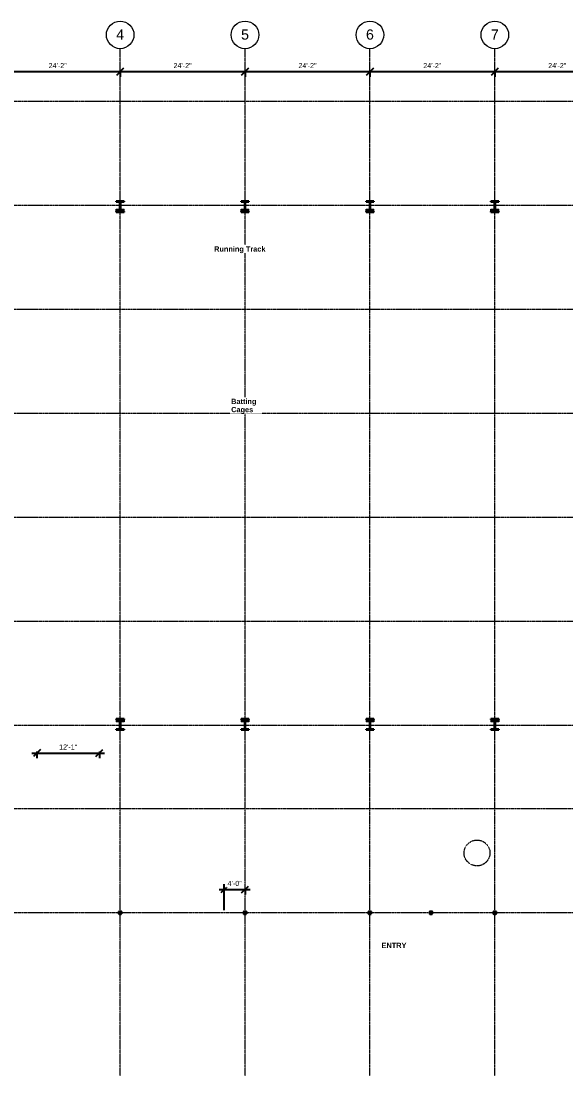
# Model space of a CAD drawing. Header units: inches. Extents: x 21942 to 26875, y -23163 to -20555.
# Drawn here: x 23146 to 24409, y -23163 to -20716 of the extents above; entities that cross this region are included whole.
import ezdxf

# ---------------------------------------------------------------- set-up
doc = ezdxf.new("R2010")
doc.units = ezdxf.units.IN
doc.header["$MEASUREMENT"] = 0
doc.linetypes.add('Grid Line 1_2_', pattern=[0.875, 0.5, -0.125, 0.125, -0.125])
doc.linetypes.add('Hidden 1_8_', pattern=[0.1875, 0.125, -0.0625])
for name, color, linetype, lineweight in [('A-ANNO-DIMS', 211, 'Continuous', 9), ('A-DETL-HDLN', 90, 'Hidden 1_8_', 9), ('G-ANNO-TEXT', 231, 'Continuous', 9), ('S-COLS', 52, 'Continuous', 9), ('S-GRID', 1, 'Continuous', 9), ('S-GRID-IDEN', 1, 'Continuous', 9)]:
    doc.layers.add(name, color=color, linetype=linetype, lineweight=lineweight)
doc.styles.add('Arial', font='arial.ttf', dxfattribs={"height": 23.60479})
doc.styles.add('Arial_1', font='arial.ttf', dxfattribs={"height": 11.802395})
doc.styles.add('Arial_B', font='arialbd.ttf', dxfattribs={"height": 12.177074})
doc.dimstyles.new('Linear_-_3_32__Arial', dxfattribs={"dimscale": 12, "dimtxt": 12, "dimasz": 1.333333, "dimexe": 1, "dimexo": 0.666667, "dimgap": 0.666667, "dimtad": 1, "dimdec": 0, "dimzin": 1, "dimdsep": 46, "dimlunit": 4, "dimtxsty": 'Arial_1', "dimblk1": 'OBLIQUE', "dimblk2": 'OBLIQUE', "dimsah": 1, "dimcen": 0.09, "dimdle": 1, "dimazin": 0, "dimtfac": 1, "dimtdec": 4, "dimtix": 1, "dimtmove": 0, "dimatfit": 3, "dimfxl": 1, "dimtvp": 1, "dimtfill": 1, "dimfrac": 2, "dimtolj": 1, "dimtzin": 0, "dimarcsym": 2})
pattern_1 = [(45, (1e-11, 0), (-12.671354, 12.671354), []), (45, (1e-11, 19.2), (-12.671354, 12.671354), [])]

# ---------------------------------------------------------------- blocks, each defined once
blk = doc.blocks.new('HSS-Hollow Structural Section-Column - HSS6X6X1_4-V1-First Floor Plan')
at = {"layer": 'S-COLS'}
h = blk.add_hatch(dxfattribs=at)
h.set_pattern_fill('FP_3', color=256, style=0, pattern_type=2)
h.set_pattern_definition([(225, (23375.39, -22784.303), (12.671354, -12.671354), []), (225, (23375.39, -22803.503), (12.671354, -12.671354), [])])
h.paths.add_polyline_path([(-2.5, 3), (-2.9, 2.9), (-3, 2.5), (-3, -2.5), (-2.9, -2.9), (-2.5, -3), (2.5, -3), (2.9, -2.9), (3, -2.5), (3, 2.5), (2.9, 2.9), (2.5, 3)], flags=0)
h.paths.add_polyline_path([(2.5, 2.8), (2.7, 2.7), (2.8, 2.5), (2.8, -2.5), (2.7, -2.7), (2.5, -2.8), (-2.5, -2.8), (-2.7, -2.7), (-2.8, -2.5), (-2.8, 2.5), (-2.7, 2.7), (-2.5, 2.8)], flags=0)
at = {"layer": 'S-COLS', "lineweight": 30}
for p, q in [((-3, 2.5), (-3, -2.5)), ((-2.8, -2.5), (-2.8, 2.5)), ((2.5, 3), (-2.5, 3)), ((-2.5, 2.8), (2.5, 2.8)), ((2.8, 2.5), (2.8, -2.5)), ((3, -2.5), (3, 2.5)), ((2.5, -2.8), (-2.5, -2.8)), ((-2.5, -3), (2.5, -3))]:
    blk.add_line(p, q, dxfattribs=at)
for centre, radius, start, end in [((-2.5, 2.5), 0.466, 90, 180), ((-2.5, 2.5), 0.233, 90, 180), ((2.5, 2.5), 0.466, 360, 90), ((2.5, 2.5), 0.233, 0, 90), ((-2.5, -2.5), 0.466, 180, 270), ((-2.5, -2.5), 0.233, 180, 270), ((2.5, -2.5), 0.466, 270, 360), ((2.5, -2.5), 0.233, 270, 360)]:
    blk.add_arc(centre, radius, start, end, dxfattribs=at)
blk = doc.blocks.new('HSS-Hollow Structural Section-Column - HSS6X6X1_4-V2-First Floor Plan')
at = {"layer": 'S-COLS'}
h = blk.add_hatch(dxfattribs=at)
h.set_pattern_fill('FP_4', color=256, style=0, pattern_type=2)
h.set_pattern_definition([(225, (23664.89, -22784.303), (12.671354, -12.671354), []), (225, (23664.89, -22803.503), (12.671354, -12.671354), [])])
h.paths.add_polyline_path([(2.5, 3), (-2.5, 3), (-2.9, 2.9), (-3, 2.5), (-3, -2.5), (-2.9, -2.9), (-2.5, -3), (2.5, -3), (2.9, -2.9), (3, -2.5), (3, 2.5), (2.9, 2.9)], flags=0)
h.paths.add_polyline_path([(2.5, 2.8), (2.7, 2.7), (2.8, 2.5), (2.8, -2.5), (2.7, -2.7), (2.5, -2.8), (-2.5, -2.8), (-2.7, -2.7), (-2.8, -2.5), (-2.8, 2.5), (-2.7, 2.7), (-2.5, 2.8)], flags=0)
at = {"layer": 'S-COLS', "lineweight": 30}
for p, q in [((-3, 2.5), (-3, -2.5)), ((-2.8, -2.5), (-2.8, 2.5)), ((2.5, 3), (-2.5, 3)), ((-2.5, 2.8), (2.5, 2.8)), ((2.8, 2.5), (2.8, -2.5)), ((3, -2.5), (3, 2.5)), ((2.5, -2.8), (-2.5, -2.8)), ((-2.5, -3), (2.5, -3))]:
    blk.add_line(p, q, dxfattribs=at)
for centre, radius, start, end in [((-2.5, 2.5), 0.466, 90, 180), ((-2.5, 2.5), 0.233, 90, 180), ((2.5, 2.5), 0.466, 360, 90), ((2.5, 2.5), 0.233, 0, 90), ((-2.5, -2.5), 0.466, 180, 270), ((-2.5, -2.5), 0.233, 180, 270), ((2.5, -2.5), 0.466, 270, 360), ((2.5, -2.5), 0.233, 270, 360)]:
    blk.add_arc(centre, radius, start, end, dxfattribs=at)
blk = doc.blocks.new('HSS-Hollow Structural Section-Column - HSS6X6X1_4-V3-First Floor Plan')
at = {"layer": 'S-COLS'}
h = blk.add_hatch(dxfattribs=at)
h.set_pattern_fill('FP_5', color=256, style=0, pattern_type=2)
h.set_pattern_definition([(225, (23954.39, -22784.303), (12.671354, -12.671354), []), (225, (23954.39, -22803.503), (12.671354, -12.671354), [])])
h.paths.add_polyline_path([(-2.5, 3), (-2.9, 2.9), (-3, 2.5), (-3, -2.5), (-2.9, -2.9), (-2.5, -3), (2.5, -3), (2.9, -2.9), (3, -2.5), (3, 2.5), (2.9, 2.9), (2.5, 3)], flags=0)
h.paths.add_polyline_path([(-2.5, 2.8), (2.5, 2.8), (2.7, 2.7), (2.8, 2.5), (2.8, -2.5), (2.7, -2.7), (2.5, -2.8), (-2.5, -2.8), (-2.7, -2.7), (-2.8, -2.5), (-2.8, 2.5), (-2.7, 2.7)], flags=0)
at = {"layer": 'S-COLS', "lineweight": 30}
for p, q in [((-3, 2.5), (-3, -2.5)), ((-2.8, -2.5), (-2.8, 2.5)), ((2.5, 3), (-2.5, 3)), ((-2.5, 2.8), (2.5, 2.8)), ((2.8, 2.5), (2.8, -2.5)), ((3, -2.5), (3, 2.5)), ((2.5, -2.8), (-2.5, -2.8)), ((-2.5, -3), (2.5, -3))]:
    blk.add_line(p, q, dxfattribs=at)
for centre, radius, start, end in [((-2.5, 2.5), 0.466, 90, 180), ((-2.5, 2.5), 0.233, 90, 180), ((2.5, 2.5), 0.466, 360, 90), ((2.5, 2.5), 0.233, 0, 90), ((-2.5, -2.5), 0.466, 180, 270), ((-2.5, -2.5), 0.233, 180, 270), ((2.5, -2.5), 0.466, 270, 360), ((2.5, -2.5), 0.233, 270, 360)]:
    blk.add_arc(centre, radius, start, end, dxfattribs=at)
blk = doc.blocks.new('HSS-Hollow Structural Section-Column - HSS6X6X1_4-V4-First Floor Plan')
at = {"layer": 'S-COLS', "lineweight": 30}
for p, q in [((-3, 2.534), (-3, -2.534)), ((-2.767, -2.534), (-2.767, 2.534)), ((2.534, 3), (-2.534, 3)), ((-2.534, 2.767), (2.534, 2.767)), ((2.767, 2.534), (2.767, -2.534)), ((3, -2.534), (3, 2.534)), ((2.534, -2.767), (-2.534, -2.767)), ((-2.534, -3), (2.534, -3))]:
    blk.add_line(p, q, dxfattribs=at)
for centre, radius, start, end in [((-2.534, 2.534), 0.466, 90, 180), ((-2.534, 2.534), 0.233, 90, 180), ((2.534, 2.534), 0.466, 360, 90), ((2.534, 2.534), 0.233, 0, 90), ((-2.534, -2.534), 0.466, 180, 270), ((-2.534, -2.534), 0.233, 180, 270), ((2.534, -2.534), 0.466, 270, 360), ((2.534, -2.534), 0.233, 270, 360)]:
    blk.add_arc(centre, radius, start, end, dxfattribs=at)
blk = doc.blocks.new('HSS-Hollow Structural Section-Column - HSS6X6X1_4-V20-First Floor Plan')
at = {"layer": 'S-COLS'}
h = blk.add_hatch(dxfattribs=at)
h.set_pattern_fill('FP_14', color=256, style=0, pattern_type=2)
h.set_pattern_definition([(225, (24096.015, -22784.303), (12.671354, -12.671354), []), (225, (24096.015, -22803.503), (12.671354, -12.671354), [])])
h.paths.add_polyline_path([(-2.5, 3), (-2.9, 2.9), (-3, 2.5), (-3, -2.5), (-2.9, -2.9), (-2.5, -3), (2.5, -3), (2.9, -2.9), (3, -2.5), (3, 2.5), (2.9, 2.9), (2.5, 3)], flags=0)
h.paths.add_polyline_path([(2.5, 2.8), (2.7, 2.7), (2.8, 2.5), (2.8, -2.5), (2.7, -2.7), (2.5, -2.8), (-2.5, -2.8), (-2.7, -2.7), (-2.8, -2.5), (-2.8, 2.5), (-2.7, 2.7), (-2.5, 2.8)], flags=0)
at = {"layer": 'S-COLS', "lineweight": 30}
for p, q in [((-3, 2.5), (-3, -2.5)), ((-2.8, -2.5), (-2.8, 2.5)), ((2.5, 3), (-2.5, 3)), ((-2.5, 2.8), (2.5, 2.8)), ((2.8, 2.5), (2.8, -2.5)), ((3, -2.5), (3, 2.5)), ((2.5, -2.8), (-2.5, -2.8)), ((-2.5, -3), (2.5, -3))]:
    blk.add_line(p, q, dxfattribs=at)
for centre, radius, start, end in [((-2.5, 2.5), 0.466, 90, 180), ((-2.5, 2.5), 0.233, 90, 180), ((2.5, 2.5), 0.466, 360, 90), ((2.5, 2.5), 0.233, 0, 90), ((-2.5, -2.5), 0.466, 180, 270), ((-2.5, -2.5), 0.233, 180, 270), ((2.5, -2.5), 0.466, 270, 360), ((2.5, -2.5), 0.233, 270, 360)]:
    blk.add_arc(centre, radius, start, end, dxfattribs=at)
blk = doc.blocks.new('Grid - Grid Head - Circle-14747-First Floor Plan')
at = {"layer": 'S-GRID-IDEN'}
blk.add_circle((0, 0), 0.25, dxfattribs=at)
blk = doc.blocks.new('_Oblique')
at = {"color": 0, "linetype": 'ByBlock', "lineweight": -2}
blk.add_line((-0.5, -0.5), (0.5, 0.5), dxfattribs=at)
blk = doc.blocks.new('*D500')
at = {"layer": 'A-ANNO-DIMS', "color": 0, "lineweight": -2, "transparency": 16777216}
for p, q in [((23073.9, -20833.2), (23387.4, -20833.2)), ((23085.9, -20829.8), (23085.9, -20845.2)), ((23375.4, -20829.8), (23375.4, -20845.2))]:
    blk.add_line(p, q, dxfattribs=at)
at = {"layer": 'Defpoints', "color": 0, "transparency": 16777216}
for p in [(23085.9, -20821.8), (23375.4, -20821.8), (23375.4, -20833.2)]:
    blk.add_point(p, dxfattribs=at)
at = {"layer": 'A-ANNO-DIMS', "color": 0, "lineweight": -2, "transparency": 16777216, "xscale": 16, "yscale": 16, "zscale": 16, "rotation": 180}
blk.add_blockref('_Oblique', (23085.9, -20833.2), dxfattribs=at)
at = {"layer": 'A-ANNO-DIMS', "color": 0, "lineweight": -2, "transparency": 16777216, "xscale": 16, "yscale": 16, "zscale": 16}
blk.add_blockref('_Oblique', (23375.4, -20833.2), dxfattribs=at)
at = {"layer": 'A-ANNO-DIMS', "color": 0, "transparency": 16777216, "insert": (23230.6, -20819.2), "char_height": 11.8, "attachment_point": 5, "style": 'Arial_1', "bg_fill": 3, "box_fill_scale": 1.25, "bg_fill_color": 256, "bg_fill_true_color": 13158600, "bg_fill_transparency": 0}
blk.add_mtext('\\A1;24\'-2"', dxfattribs=at)
blk = doc.blocks.new('*D501')
at = {"layer": 'A-ANNO-DIMS', "color": 0, "lineweight": -2, "transparency": 16777216}
for p, q in [((23363.4, -20833.2), (23676.9, -20833.2)), ((23375.4, -20829.8), (23375.4, -20845.2)), ((23664.9, -20829.8), (23664.9, -20845.2))]:
    blk.add_line(p, q, dxfattribs=at)
at = {"layer": 'Defpoints', "color": 0, "transparency": 16777216}
for p in [(23375.4, -20821.8), (23664.9, -20821.8), (23664.9, -20833.2)]:
    blk.add_point(p, dxfattribs=at)
at = {"layer": 'A-ANNO-DIMS', "color": 0, "lineweight": -2, "transparency": 16777216, "xscale": 16, "yscale": 16, "zscale": 16, "rotation": 180}
blk.add_blockref('_Oblique', (23375.4, -20833.2), dxfattribs=at)
at = {"layer": 'A-ANNO-DIMS', "color": 0, "lineweight": -2, "transparency": 16777216, "xscale": 16, "yscale": 16, "zscale": 16}
blk.add_blockref('_Oblique', (23664.9, -20833.2), dxfattribs=at)
at = {"layer": 'A-ANNO-DIMS', "color": 0, "transparency": 16777216, "insert": (23520.1, -20819.2), "char_height": 11.8, "attachment_point": 5, "style": 'Arial_1', "bg_fill": 3, "box_fill_scale": 1.25, "bg_fill_color": 256, "bg_fill_true_color": 13158600, "bg_fill_transparency": 0}
blk.add_mtext('\\A1;24\'-2"', dxfattribs=at)
blk = doc.blocks.new('*D502')
at = {"layer": 'A-ANNO-DIMS', "color": 0, "lineweight": -2, "transparency": 16777216}
for p, q in [((23652.9, -20833.2), (23966.4, -20833.2)), ((23664.9, -20829.8), (23664.9, -20845.2)), ((23954.4, -20829.8), (23954.4, -20845.2))]:
    blk.add_line(p, q, dxfattribs=at)
at = {"layer": 'Defpoints', "color": 0, "transparency": 16777216}
for p in [(23664.9, -20821.8), (23954.4, -20821.8), (23954.4, -20833.2)]:
    blk.add_point(p, dxfattribs=at)
at = {"layer": 'A-ANNO-DIMS', "color": 0, "lineweight": -2, "transparency": 16777216, "xscale": 16, "yscale": 16, "zscale": 16, "rotation": 180}
blk.add_blockref('_Oblique', (23664.9, -20833.2), dxfattribs=at)
at = {"layer": 'A-ANNO-DIMS', "color": 0, "lineweight": -2, "transparency": 16777216, "xscale": 16, "yscale": 16, "zscale": 16}
blk.add_blockref('_Oblique', (23954.4, -20833.2), dxfattribs=at)
at = {"layer": 'A-ANNO-DIMS', "color": 0, "transparency": 16777216, "insert": (23809.6, -20819.2), "char_height": 11.8, "attachment_point": 5, "style": 'Arial_1', "bg_fill": 3, "box_fill_scale": 1.25, "bg_fill_color": 256, "bg_fill_true_color": 13158600, "bg_fill_transparency": 0}
blk.add_mtext('\\A1;24\'-2"', dxfattribs=at)
blk = doc.blocks.new('*D503')
at = {"layer": 'A-ANNO-DIMS', "color": 0, "lineweight": -2, "transparency": 16777216}
for p, q in [((23942.4, -20833.2), (24255.9, -20833.2)), ((23954.4, -20829.8), (23954.4, -20845.2)), ((24243.9, -20829.8), (24243.9, -20845.2))]:
    blk.add_line(p, q, dxfattribs=at)
at = {"layer": 'Defpoints', "color": 0, "transparency": 16777216}
for p in [(23954.4, -20821.8), (24243.9, -20821.8), (24243.9, -20833.2)]:
    blk.add_point(p, dxfattribs=at)
at = {"layer": 'A-ANNO-DIMS', "color": 0, "lineweight": -2, "transparency": 16777216, "xscale": 16, "yscale": 16, "zscale": 16, "rotation": 180}
blk.add_blockref('_Oblique', (23954.4, -20833.2), dxfattribs=at)
at = {"layer": 'A-ANNO-DIMS', "color": 0, "lineweight": -2, "transparency": 16777216, "xscale": 16, "yscale": 16, "zscale": 16}
blk.add_blockref('_Oblique', (24243.9, -20833.2), dxfattribs=at)
at = {"layer": 'A-ANNO-DIMS', "color": 0, "transparency": 16777216, "insert": (24099.1, -20819.2), "char_height": 11.8, "attachment_point": 5, "style": 'Arial_1', "bg_fill": 3, "box_fill_scale": 1.25, "bg_fill_color": 256, "bg_fill_true_color": 13158600, "bg_fill_transparency": 0}
blk.add_mtext('\\A1;24\'-2"', dxfattribs=at)
blk = doc.blocks.new('*D504')
at = {"layer": 'A-ANNO-DIMS', "color": 0, "lineweight": -2, "transparency": 16777216}
for p, q in [((24231.9, -20833.2), (24545.4, -20833.2)), ((24243.9, -20829.8), (24243.9, -20845.2)), ((24533.4, -20829.8), (24533.4, -20845.2))]:
    blk.add_line(p, q, dxfattribs=at)
at = {"layer": 'Defpoints', "color": 0, "transparency": 16777216}
for p in [(24243.9, -20821.8), (24533.4, -20821.8), (24533.4, -20833.2)]:
    blk.add_point(p, dxfattribs=at)
at = {"layer": 'A-ANNO-DIMS', "color": 0, "lineweight": -2, "transparency": 16777216, "xscale": 16, "yscale": 16, "zscale": 16, "rotation": 180}
blk.add_blockref('_Oblique', (24243.9, -20833.2), dxfattribs=at)
at = {"layer": 'A-ANNO-DIMS', "color": 0, "lineweight": -2, "transparency": 16777216, "xscale": 16, "yscale": 16, "zscale": 16}
blk.add_blockref('_Oblique', (24533.4, -20833.2), dxfattribs=at)
at = {"layer": 'A-ANNO-DIMS', "color": 0, "transparency": 16777216, "insert": (24388.6, -20819.2), "char_height": 11.8, "attachment_point": 5, "style": 'Arial_1', "bg_fill": 3, "box_fill_scale": 1.25, "bg_fill_color": 256, "bg_fill_true_color": 13158600, "bg_fill_transparency": 0}
blk.add_mtext('\\A1;24\'-2"', dxfattribs=at)
blk = doc.blocks.new('*D489')
at = {"layer": 'A-ANNO-DIMS', "color": 0, "lineweight": -2, "transparency": 16777216}
for p, q in [((23604.8, -22730.4), (23676.9, -22730.4)), ((23616.8, -22778.7), (23616.8, -22718.4)), ((23664.9, -22727.1), (23664.9, -22742.4))]:
    blk.add_line(p, q, dxfattribs=at)
at = {"layer": 'Defpoints', "color": 0, "transparency": 16777216}
blk.add_point((23616.8, -22786.7), dxfattribs=at)
at = {"layer": 'A-ANNO-DIMS', "color": 0, "lineweight": -2, "transparency": 16777216, "xscale": 16, "yscale": 16, "zscale": 16, "rotation": 180}
blk.add_blockref('_Oblique', (23616.8, -22730.4), dxfattribs=at)
at = {"layer": 'A-ANNO-DIMS', "color": 0, "lineweight": -2, "transparency": 16777216, "xscale": 16, "yscale": 16, "zscale": 16}
blk.add_blockref('_Oblique', (23664.9, -22730.4), dxfattribs=at)
at = {"layer": 'A-ANNO-DIMS', "color": 0, "transparency": 16777216, "insert": (23640.8, -22716.4), "char_height": 11.8, "attachment_point": 5, "style": 'Arial_1', "bg_fill": 3, "box_fill_scale": 1.25, "bg_fill_color": 256, "bg_fill_true_color": 13158600, "bg_fill_transparency": 0}
blk.add_mtext('\\A1;4\'-0"', dxfattribs=at)
at = {"layer": 'Defpoints', "color": 0, "transparency": 16777216}
for p in [(23664.9, -22719.1), (23664.9, -22730.4)]:
    blk.add_point(p, dxfattribs=at)
blk = doc.blocks.new('*D490')
at = {"layer": 'A-ANNO-DIMS', "color": 0, "lineweight": -2, "transparency": 16777216}
for p, q in [((23170.5, -22413.9), (23339.3, -22413.9)), ((23182.5, -22410.6), (23182.5, -22425.9)), ((23327.3, -22410.6), (23327.3, -22425.9))]:
    blk.add_line(p, q, dxfattribs=at)
at = {"layer": 'Defpoints', "color": 0, "transparency": 16777216}
for p in [(23182.5, -22402.6), (23327.3, -22402.6), (23327.3, -22413.9)]:
    blk.add_point(p, dxfattribs=at)
at = {"layer": 'A-ANNO-DIMS', "color": 0, "lineweight": -2, "transparency": 16777216, "xscale": 16, "yscale": 16, "zscale": 16, "rotation": 180}
blk.add_blockref('_Oblique', (23182.5, -22413.9), dxfattribs=at)
at = {"layer": 'A-ANNO-DIMS', "color": 0, "lineweight": -2, "transparency": 16777216, "xscale": 16, "yscale": 16, "zscale": 16}
blk.add_blockref('_Oblique', (23327.3, -22413.9), dxfattribs=at)
at = {"layer": 'A-ANNO-DIMS', "color": 0, "transparency": 16777216, "insert": (23254.9, -22400), "char_height": 11.8, "attachment_point": 5, "style": 'Arial_1', "bg_fill": 3, "box_fill_scale": 1.25, "bg_fill_color": 256, "bg_fill_true_color": 13158600, "bg_fill_transparency": 0}
blk.add_mtext('\\A1;12\'-1"', dxfattribs=at)

msp = doc.modelspace()

# ---------------------------------------------------------------- hatches: boundary and pattern name
at = {"layer": 'S-COLS'}
h = msp.add_hatch(dxfattribs=at)
h.set_pattern_fill('FP_1', color=256, style=0, pattern_type=2)
h.set_pattern_definition(pattern_1)
h.paths.add_polyline_path([(23384.4, -21135.1), (23384.4, -21133.8), (23366.4, -21133.8), (23366.4, -21135.1)], flags=0)
h = msp.add_hatch(dxfattribs=at)
h.set_pattern_fill('FP_1', color=256, style=0, pattern_type=2)
h.set_pattern_definition(pattern_1)
h.paths.add_polyline_path([(23376, -21158), (23376, -21135.1), (23374.8, -21135.1), (23374.8, -21158)], flags=0)
h = msp.add_hatch(dxfattribs=at)
h.set_pattern_fill('FP_1', color=256, style=0, pattern_type=2)
h.set_pattern_definition(pattern_1)
h.paths.add_polyline_path([(23673.9, -21135.1), (23673.9, -21133.8), (23655.9, -21133.8), (23655.9, -21135.1)], flags=0)
h = msp.add_hatch(dxfattribs=at)
h.set_pattern_fill('FP_1', color=256, style=0, pattern_type=2)
h.set_pattern_definition(pattern_1)
h.paths.add_polyline_path([(23665.5, -21158), (23665.5, -21135.1), (23664.3, -21135.1), (23664.3, -21158)], flags=0)
h = msp.add_hatch(dxfattribs=at)
h.set_pattern_fill('FP_1', color=256, style=0, pattern_type=2)
h.set_pattern_definition(pattern_1)
h.paths.add_polyline_path([(23963.4, -21135.1), (23963.4, -21133.8), (23945.4, -21133.8), (23945.4, -21135.1)], flags=0)
h = msp.add_hatch(dxfattribs=at)
h.set_pattern_fill('FP_1', color=256, style=0, pattern_type=2)
h.set_pattern_definition(pattern_1)
h.paths.add_polyline_path([(23955, -21158), (23955, -21135.1), (23953.8, -21135.1), (23953.8, -21158)], flags=0)
h = msp.add_hatch(dxfattribs=at)
h.set_pattern_fill('FP_1', color=256, style=0, pattern_type=2)
h.set_pattern_definition(pattern_1)
h.paths.add_polyline_path([(24252.9, -21135.1), (24252.9, -21133.8), (24234.9, -21133.8), (24234.9, -21135.1)], flags=0)
h = msp.add_hatch(dxfattribs=at)
h.set_pattern_fill('FP_1', color=256, style=0, pattern_type=2)
h.set_pattern_definition(pattern_1)
h.paths.add_polyline_path([(24244.5, -21158), (24244.5, -21135.1), (24243.3, -21135.1), (24243.3, -21158)], flags=0)
h = msp.add_hatch(color=256, dxfattribs=at)
h.paths.add_polyline_path([(23366.4, -21158), (23374.8, -21158), (23374.8, -21152.5), (23366.4, -21152.5)], flags=0)
h.paths.add_polyline_path([(23384.4, -21158), (23384.4, -21152.5), (23376, -21152.5), (23376, -21158)], flags=0)
h = msp.add_hatch(dxfattribs=at)
h.set_pattern_fill('FP_1', color=256, style=0, pattern_type=2)
h.set_pattern_definition(pattern_1)
h.paths.add_polyline_path([(23384.4, -21159.3), (23384.4, -21158), (23366.4, -21158), (23366.4, -21159.3)], flags=0)
h = msp.add_hatch(color=256, dxfattribs=at)
h.paths.add_polyline_path([(23655.9, -21158), (23664.3, -21158), (23664.3, -21152.5), (23655.9, -21152.5)], flags=0)
h.paths.add_polyline_path([(23673.9, -21158), (23673.9, -21152.5), (23665.5, -21152.5), (23665.5, -21158)], flags=0)
h = msp.add_hatch(dxfattribs=at)
h.set_pattern_fill('FP_1', color=256, style=0, pattern_type=2)
h.set_pattern_definition(pattern_1)
h.paths.add_polyline_path([(23673.9, -21159.3), (23673.9, -21158), (23655.9, -21158), (23655.9, -21159.3)], flags=0)
h = msp.add_hatch(color=256, dxfattribs=at)
h.paths.add_polyline_path([(23945.4, -21158), (23953.8, -21158), (23953.8, -21152.5), (23945.4, -21152.5)], flags=0)
h.paths.add_polyline_path([(23963.4, -21158), (23963.4, -21152.5), (23955, -21152.5), (23955, -21158)], flags=0)
h = msp.add_hatch(dxfattribs=at)
h.set_pattern_fill('FP_1', color=256, style=0, pattern_type=2)
h.set_pattern_definition(pattern_1)
h.paths.add_polyline_path([(23963.4, -21159.3), (23963.4, -21158), (23945.4, -21158), (23945.4, -21159.3)], flags=0)
h = msp.add_hatch(color=256, dxfattribs=at)
h.paths.add_polyline_path([(24234.9, -21158), (24243.3, -21158), (24243.3, -21152.5), (24234.9, -21152.5)], flags=0)
h.paths.add_polyline_path([(24252.9, -21158), (24252.9, -21152.5), (24244.5, -21152.5), (24244.5, -21158)], flags=0)
h = msp.add_hatch(dxfattribs=at)
h.set_pattern_fill('FP_1', color=256, style=0, pattern_type=2)
h.set_pattern_definition(pattern_1)
h.paths.add_polyline_path([(24252.9, -21159.3), (24252.9, -21158), (24234.9, -21158), (24234.9, -21159.3)], flags=0)
h = msp.add_hatch(dxfattribs=at)
h.set_pattern_fill('FP_1', color=256, style=0, pattern_type=2)
h.set_pattern_definition(pattern_1)
h.paths.add_polyline_path([(23384.4, -22336.1), (23384.4, -22334.8), (23366.4, -22334.8), (23366.4, -22336.1)], flags=0)
h = msp.add_hatch(color=256, dxfattribs=at)
h.paths.add_polyline_path([(23374.8, -22341.3), (23374.8, -22336.1), (23366.4, -22336.1), (23366.4, -22341.3)], flags=0)
h.paths.add_polyline_path([(23384.4, -22341.3), (23384.4, -22336.1), (23376, -22336.1), (23376, -22341.3)], flags=0)
h = msp.add_hatch(dxfattribs=at)
h.set_pattern_fill('FP_1', color=256, style=0, pattern_type=2)
h.set_pattern_definition(pattern_1)
h.paths.add_polyline_path([(23376, -22358.8), (23376, -22336.1), (23374.8, -22336.1), (23374.8, -22358.8)], flags=0)
h = msp.add_hatch(dxfattribs=at)
h.set_pattern_fill('FP_1', color=256, style=0, pattern_type=2)
h.set_pattern_definition(pattern_1)
h.paths.add_polyline_path([(23673.9, -22336.1), (23673.9, -22334.8), (23655.9, -22334.8), (23655.9, -22336.1)], flags=0)
h = msp.add_hatch(color=256, dxfattribs=at)
h.paths.add_polyline_path([(23664.3, -22341.3), (23664.3, -22336.1), (23655.9, -22336.1), (23655.9, -22341.3)], flags=0)
h.paths.add_polyline_path([(23673.9, -22341.3), (23673.9, -22336.1), (23665.5, -22336.1), (23665.5, -22341.3)], flags=0)
h = msp.add_hatch(dxfattribs=at)
h.set_pattern_fill('FP_1', color=256, style=0, pattern_type=2)
h.set_pattern_definition(pattern_1)
h.paths.add_polyline_path([(23665.5, -22358.8), (23665.5, -22336.1), (23664.3, -22336.1), (23664.3, -22358.8)], flags=0)
h = msp.add_hatch(dxfattribs=at)
h.set_pattern_fill('FP_1', color=256, style=0, pattern_type=2)
h.set_pattern_definition(pattern_1)
h.paths.add_polyline_path([(23963.4, -22336.1), (23963.4, -22334.8), (23945.4, -22334.8), (23945.4, -22336.1)], flags=0)
h = msp.add_hatch(color=256, dxfattribs=at)
h.paths.add_polyline_path([(23953.8, -22341.3), (23953.8, -22336.1), (23945.4, -22336.1), (23945.4, -22341.3)], flags=0)
h.paths.add_polyline_path([(23963.4, -22341.3), (23963.4, -22336.1), (23955, -22336.1), (23955, -22341.3)], flags=0)
h = msp.add_hatch(dxfattribs=at)
h.set_pattern_fill('FP_1', color=256, style=0, pattern_type=2)
h.set_pattern_definition(pattern_1)
h.paths.add_polyline_path([(23955, -22358.8), (23955, -22336.1), (23953.8, -22336.1), (23953.8, -22358.8)], flags=0)
h = msp.add_hatch(dxfattribs=at)
h.set_pattern_fill('FP_1', color=256, style=0, pattern_type=2)
h.set_pattern_definition(pattern_1)
h.paths.add_polyline_path([(24252.9, -22336.1), (24252.9, -22334.8), (24234.9, -22334.8), (24234.9, -22336.1)], flags=0)
h = msp.add_hatch(color=256, dxfattribs=at)
h.paths.add_polyline_path([(24243.3, -22341.3), (24243.3, -22336.1), (24234.9, -22336.1), (24234.9, -22341.3)], flags=0)
h.paths.add_polyline_path([(24252.9, -22341.3), (24252.9, -22336.1), (24244.5, -22336.1), (24244.5, -22341.3)], flags=0)
h = msp.add_hatch(dxfattribs=at)
h.set_pattern_fill('FP_1', color=256, style=0, pattern_type=2)
h.set_pattern_definition(pattern_1)
h.paths.add_polyline_path([(24244.5, -22358.8), (24244.5, -22336.1), (24243.3, -22336.1), (24243.3, -22358.8)], flags=0)
h = msp.add_hatch(dxfattribs=at)
h.set_pattern_fill('FP_1', color=256, style=0, pattern_type=2)
h.set_pattern_definition(pattern_1)
h.paths.add_polyline_path([(23384.4, -22360.1), (23384.4, -22358.8), (23366.4, -22358.8), (23366.4, -22360.1)], flags=0)
h = msp.add_hatch(dxfattribs=at)
h.set_pattern_fill('FP_1', color=256, style=0, pattern_type=2)
h.set_pattern_definition(pattern_1)
h.paths.add_polyline_path([(23673.9, -22360.1), (23673.9, -22358.8), (23655.9, -22358.8), (23655.9, -22360.1)], flags=0)
h = msp.add_hatch(dxfattribs=at)
h.set_pattern_fill('FP_1', color=256, style=0, pattern_type=2)
h.set_pattern_definition(pattern_1)
h.paths.add_polyline_path([(23963.4, -22360.1), (23963.4, -22358.8), (23945.4, -22358.8), (23945.4, -22360.1)], flags=0)
h = msp.add_hatch(dxfattribs=at)
h.set_pattern_fill('FP_1', color=256, style=0, pattern_type=2)
h.set_pattern_definition(pattern_1)
h.paths.add_polyline_path([(24252.9, -22360.1), (24252.9, -22358.8), (24234.9, -22358.8), (24234.9, -22360.1)], flags=0)

# ---------------------------------------------------------------- linework, layer by layer
at = {"layer": 'A-DETL-HDLN'}
msp.add_circle((24202.6, -22645.7), 30, dxfattribs=at)
at = {"layer": 'S-COLS', "lineweight": 30}
for p, q in [((23366.4, -21133.8), (23366.4, -21135.1)), ((23384.4, -21133.8), (23366.4, -21133.8)), ((23366.4, -21135.1), (23384.4, -21135.1)), ((23374.8, -21135.1), (23374.8, -21158)), ((23376, -21135.1), (23374.8, -21135.1)), ((23376, -21158), (23376, -21135.1)), ((23384.4, -21135.1), (23384.4, -21133.8)), ((23655.9, -21133.8), (23655.9, -21135.1)), ((23673.9, -21133.8), (23655.9, -21133.8)), ((23655.9, -21135.1), (23673.9, -21135.1)), ((23664.3, -21135.1), (23664.3, -21158)), ((23665.5, -21135.1), (23664.3, -21135.1)), ((23665.5, -21158), (23665.5, -21135.1)), ((23673.9, -21135.1), (23673.9, -21133.8)), ((23945.4, -21133.8), (23945.4, -21135.1)), ((23963.4, -21133.8), (23945.4, -21133.8)), ((23945.4, -21135.1), (23963.4, -21135.1)), ((23953.8, -21135.1), (23953.8, -21158)), ((23955, -21135.1), (23953.8, -21135.1)), ((23955, -21158), (23955, -21135.1)), ((23963.4, -21135.1), (23963.4, -21133.8)), ((24234.9, -21133.8), (24234.9, -21135.1)), ((24252.9, -21133.8), (24234.9, -21133.8)), ((24234.9, -21135.1), (24252.9, -21135.1)), ((24243.3, -21135.1), (24243.3, -21158)), ((24244.5, -21135.1), (24243.3, -21135.1)), ((24244.5, -21158), (24244.5, -21135.1)), ((24252.9, -21135.1), (24252.9, -21133.8)), ((23366.4, -21158), (23366.4, -21159.3)), ((23384.4, -21158), (23366.4, -21158)), ((23366.4, -21159.3), (23384.4, -21159.3)), ((23374.8, -21158), (23376, -21158)), ((23384.4, -21159.3), (23384.4, -21158)), ((23655.9, -21158), (23655.9, -21159.3)), ((23673.9, -21158), (23655.9, -21158)), ((23655.9, -21159.3), (23673.9, -21159.3)), ((23664.3, -21158), (23665.5, -21158)), ((23673.9, -21159.3), (23673.9, -21158)), ((23945.4, -21158), (23945.4, -21159.3)), ((23963.4, -21158), (23945.4, -21158)), ((23945.4, -21159.3), (23963.4, -21159.3)), ((23953.8, -21158), (23955, -21158)), ((23963.4, -21159.3), (23963.4, -21158)), ((24234.9, -21158), (24234.9, -21159.3)), ((24252.9, -21158), (24234.9, -21158)), ((24234.9, -21159.3), (24252.9, -21159.3)), ((24243.3, -21158), (24244.5, -21158)), ((24252.9, -21159.3), (24252.9, -21158)), ((23384.4, -22334.8), (23366.4, -22334.8)), ((23366.4, -22334.8), (23366.4, -22336.1)), ((23366.4, -22336.1), (23384.4, -22336.1)), ((23376, -22336.1), (23374.8, -22336.1)), ((23374.8, -22336.1), (23374.8, -22358.8)), ((23376, -22358.8), (23376, -22336.1)), ((23384.4, -22336.1), (23384.4, -22334.8)), ((23673.9, -22334.8), (23655.9, -22334.8)), ((23655.9, -22334.8), (23655.9, -22336.1)), ((23655.9, -22336.1), (23673.9, -22336.1)), ((23665.5, -22336.1), (23664.3, -22336.1)), ((23664.3, -22336.1), (23664.3, -22358.8)), ((23665.5, -22358.8), (23665.5, -22336.1)), ((23673.9, -22336.1), (23673.9, -22334.8)), ((23963.4, -22334.8), (23945.4, -22334.8)), ((23945.4, -22334.8), (23945.4, -22336.1)), ((23945.4, -22336.1), (23963.4, -22336.1)), ((23955, -22336.1), (23953.8, -22336.1)), ((23953.8, -22336.1), (23953.8, -22358.8)), ((23955, -22358.8), (23955, -22336.1)), ((23963.4, -22336.1), (23963.4, -22334.8)), ((24252.9, -22334.8), (24234.9, -22334.8)), ((24234.9, -22334.8), (24234.9, -22336.1)), ((24234.9, -22336.1), (24252.9, -22336.1)), ((24244.5, -22336.1), (24243.3, -22336.1)), ((24243.3, -22336.1), (24243.3, -22358.8)), ((24244.5, -22358.8), (24244.5, -22336.1)), ((24252.9, -22336.1), (24252.9, -22334.8)), ((23366.4, -22358.8), (23366.4, -22360.1)), ((23384.4, -22358.8), (23366.4, -22358.8)), ((23366.4, -22360.1), (23384.4, -22360.1)), ((23374.8, -22358.8), (23376, -22358.8)), ((23384.4, -22360.1), (23384.4, -22358.8)), ((23655.9, -22358.8), (23655.9, -22360.1)), ((23673.9, -22358.8), (23655.9, -22358.8)), ((23655.9, -22360.1), (23673.9, -22360.1)), ((23664.3, -22358.8), (23665.5, -22358.8)), ((23673.9, -22360.1), (23673.9, -22358.8)), ((23945.4, -22358.8), (23945.4, -22360.1)), ((23963.4, -22358.8), (23945.4, -22358.8)), ((23945.4, -22360.1), (23963.4, -22360.1)), ((23953.8, -22358.8), (23955, -22358.8)), ((23963.4, -22360.1), (23963.4, -22358.8)), ((24234.9, -22358.8), (24234.9, -22360.1)), ((24252.9, -22358.8), (24234.9, -22358.8)), ((24234.9, -22360.1), (24252.9, -22360.1)), ((24243.3, -22358.8), (24244.5, -22358.8)), ((24252.9, -22360.1), (24252.9, -22358.8))]:
    msp.add_line(p, q, dxfattribs=at)
at = {"layer": 'S-COLS'}
for p, q in [((23366.4, -21158), (23366.4, -21152.5)), ((23366.4, -21152.5), (23374.8, -21152.5)), ((23376, -21152.5), (23384.4, -21152.5)), ((23384.4, -21158), (23384.4, -21152.5)), ((23655.9, -21158), (23655.9, -21152.5)), ((23655.9, -21152.5), (23664.3, -21152.5)), ((23665.5, -21152.5), (23673.9, -21152.5)), ((23673.9, -21158), (23673.9, -21152.5)), ((23945.4, -21158), (23945.4, -21152.5)), ((23945.4, -21152.5), (23953.8, -21152.5)), ((23955, -21152.5), (23963.4, -21152.5)), ((23963.4, -21158), (23963.4, -21152.5)), ((24234.9, -21158), (24234.9, -21152.5)), ((24234.9, -21152.5), (24243.3, -21152.5)), ((24244.5, -21152.5), (24252.9, -21152.5)), ((24252.9, -21158), (24252.9, -21152.5)), ((23366.4, -22336.1), (23366.4, -22341.3)), ((23384.4, -22336.1), (23384.4, -22341.3)), ((23655.9, -22336.1), (23655.9, -22341.3)), ((23673.9, -22336.1), (23673.9, -22341.3)), ((23945.4, -22336.1), (23945.4, -22341.3)), ((23963.4, -22336.1), (23963.4, -22341.3)), ((24234.9, -22336.1), (24234.9, -22341.3)), ((24252.9, -22336.1), (24252.9, -22341.3)), ((23374.8, -22341.3), (23366.4, -22341.3)), ((23384.4, -22341.3), (23376, -22341.3)), ((23664.3, -22341.3), (23655.9, -22341.3)), ((23673.9, -22341.3), (23665.5, -22341.3)), ((23953.8, -22341.3), (23945.4, -22341.3)), ((23963.4, -22341.3), (23955, -22341.3)), ((24243.3, -22341.3), (24234.9, -22341.3)), ((24252.9, -22341.3), (24244.5, -22341.3))]:
    msp.add_line(p, q, dxfattribs=at)
at = {"layer": 'S-GRID', "linetype": 'Grid Line 1_2_'}
for p, q in [((23375.4, -23162.9), (23375.4, -20779.9)), ((23664.9, -23162.9), (23664.9, -20779.9)), ((23954.4, -23162.9), (23954.4, -20779.9)), ((24243.9, -23162.9), (24243.9, -20779.9)), ((26875.5, -20902.6), (22016.4, -20902.6)), ((26875.5, -21143.8), (22016.4, -21143.8)), ((26492.8, -21385.1), (22016.4, -21385.1)), ((26492.8, -21626.3), (22016.4, -21626.3)), ((26492.8, -21867.6), (22016.4, -21867.6)), ((26492.8, -22108.8), (22016.4, -22108.8)), ((26875.5, -22350.1), (22016.4, -22350.1)), ((26875.5, -22543.1), (22016.4, -22543.1)), ((26875.5, -22784.3), (22016.4, -22784.3))]:
    msp.add_line(p, q, dxfattribs=at)

# ---------------------------------------------------------------- block references
at = {"layer": 'S-COLS', "rotation": 180}
for name, p in [('HSS-Hollow Structural Section-Column - HSS6X6X1_4-V1-First Floor Plan', (23375.4, -22784.3)), ('HSS-Hollow Structural Section-Column - HSS6X6X1_4-V2-First Floor Plan', (23664.9, -22784.3)), ('HSS-Hollow Structural Section-Column - HSS6X6X1_4-V3-First Floor Plan', (23954.4, -22784.3)), ('HSS-Hollow Structural Section-Column - HSS6X6X1_4-V20-First Floor Plan', (24096, -22784.3)), ('HSS-Hollow Structural Section-Column - HSS6X6X1_4-V4-First Floor Plan', (24243.9, -22784.3))]:
    msp.add_blockref(name, p, dxfattribs=at)
at = {"layer": 'S-GRID-IDEN', "xscale": 127.9999999999999, "yscale": 127.9999999999999, "zscale": 127.9999999999999}
for p in [(23375.4, -20747.9), (23664.9, -20747.9), (23954.4, -20747.9), (24243.9, -20747.9)]:
    msp.add_blockref('Grid - Grid Head - Circle-14747-First Floor Plan', p, dxfattribs=at)

# ---------------------------------------------------------------- texts
at = {"layer": 'G-ANNO-TEXT', "color": 7, "insert": (24010.2, -22854.1), "char_height": 12.18, "width": 66.816, "attachment_point": 2, "line_spacing_factor": 0.938532, "style": 'Arial_B', "bg_fill": 3, "box_fill_scale": 1.25, "bg_fill_color": 0, "bg_fill_transparency": 0}
msp.add_mtext('ENTRY', dxfattribs=at)

# ---------------------------------------------------------------- dimensions: what is measured, and where the dimension line sits
at = {"layer": 'A-ANNO-DIMS'}
dim = msp.add_linear_dim(base=(23327.3, -22413.9), p1=(23182.5, -22402.6), p2=(23327.3, -22402.6), dimstyle='Linear_-_3_32__Arial', override={"dimpost": '<>', "dimfxl": 144.75}, dxfattribs=at)
dim.commit()
dim.dimension.update_dxf_attribs({"geometry": '*D490', "text_midpoint": (23254.9, -22400)})

# ---------------------------------------------------------------- next in the draw order: texts
at = {"layer": 'G-ANNO-TEXT', "color": 7, "attachment_point": 1, "line_spacing_factor": 0.938532, "style": 'Arial_B', "bg_fill": 3, "box_fill_scale": 1.25, "bg_fill_color": 0, "bg_fill_transparency": 0}
for s, insert, char_height, width in [('Running Track', (23593.2, -21238.4), 12.177, 138.24), ('Batting\\PCages', (23632.7, -21592), 12.18, 68.112)]:
    msp.add_mtext(s, dxfattribs=dict(at, insert=insert, char_height=char_height, width=width))
at = {"layer": 'S-GRID-IDEN', "char_height": 23.605, "width": 21.888, "attachment_point": 2, "line_spacing_factor": 0.938532, "style": 'Arial', "bg_fill": 3, "box_fill_scale": 1.25, "bg_fill_color": 0, "bg_fill_transparency": 0}
for s, insert in [('\\fArial|b0|i0|c204|p34|;4', (23375.4, -20735.3)), ('\\fArial|b0|i0|c204|p34|;5', (23664.9, -20735.3)), ('\\fArial|b0|i0|c204|p34|;6', (23954.4, -20735.3)), ('\\fArial|b0|i0|c204|p34|;7', (24243.9, -20735.3))]:
    msp.add_mtext(s, dxfattribs=dict(at, insert=insert))

# ---------------------------------------------------------------- next in the draw order: dimensions: what is measured, and where the dimension line sits
at = {"layer": 'A-ANNO-DIMS'}
for base, p1, p2, override, picture, middle in [((23375.3902254, -20833.1577901), (23085.8902254, -20821.8440816), (23375.3902254, -20821.8440816), {"dimpost": '<>', "dimfxl": 289.5}, '*D500', (23230.6402254, -20819.2324403)), ((23664.9, -22730.4), (23616.8, -22786.7), (23664.9, -22719.1), {"dimpost": '<>', "dimfxl": 82.945326}, '*D489', (23640.8, -22716.4))]:
    dim = msp.add_linear_dim(base=base, p1=p1, p2=p2, dimstyle='Linear_-_3_32__Arial', override=override, dxfattribs=at)
    dim.commit()
    dim.dimension.update_dxf_attribs({"geometry": picture, "text_midpoint": middle})

# ---------------------------------------------------------------- next in the draw order: dimensions: what is measured, and where the dimension line sits
dim = msp.add_linear_dim(base=(23664.8902254, -20833.1577901), p1=(23375.3902254, -20821.8440816), p2=(23664.8902254, -20821.8440816), dimstyle='Linear_-_3_32__Arial', override={"dimpost": '<>', "dimfxl": 289.5}, dxfattribs=at)
dim.commit()
dim.dimension.update_dxf_attribs({"geometry": '*D501', "text_midpoint": (23520.1402254, -20819.2324403)})

# ---------------------------------------------------------------- next in the draw order: dimensions: what is measured, and where the dimension line sits
dim = msp.add_linear_dim(base=(23954.3902254, -20833.1577901), p1=(23664.8902254, -20821.8440816), p2=(23954.3902254, -20821.8440816), dimstyle='Linear_-_3_32__Arial', override={"dimpost": '<>', "dimfxl": 289.5}, dxfattribs=at)
dim.commit()
dim.dimension.update_dxf_attribs({"geometry": '*D502', "text_midpoint": (23809.6402254, -20819.2324403)})

# ---------------------------------------------------------------- next in the draw order: dimensions: what is measured, and where the dimension line sits
dim = msp.add_linear_dim(base=(24243.8902254, -20833.1577901), p1=(23954.3902254, -20821.8440816), p2=(24243.8902254, -20821.8440816), dimstyle='Linear_-_3_32__Arial', override={"dimpost": '<>', "dimfxl": 289.5}, dxfattribs=at)
dim.commit()
dim.dimension.update_dxf_attribs({"geometry": '*D503', "text_midpoint": (24099.1402254, -20819.2324403)})

# ---------------------------------------------------------------- next in the draw order: dimensions: what is measured, and where the dimension line sits
dim = msp.add_linear_dim(base=(24533.3902254, -20833.1577901), p1=(24243.8902254, -20821.8440816), p2=(24533.3902254, -20821.8440816), dimstyle='Linear_-_3_32__Arial', override={"dimpost": '<>', "dimfxl": 289.5}, dxfattribs=at)
dim.commit()
dim.dimension.update_dxf_attribs({"geometry": '*D504', "text_midpoint": (24388.6402254, -20819.2324403)})

doc.saveas('drawing.dxf')
